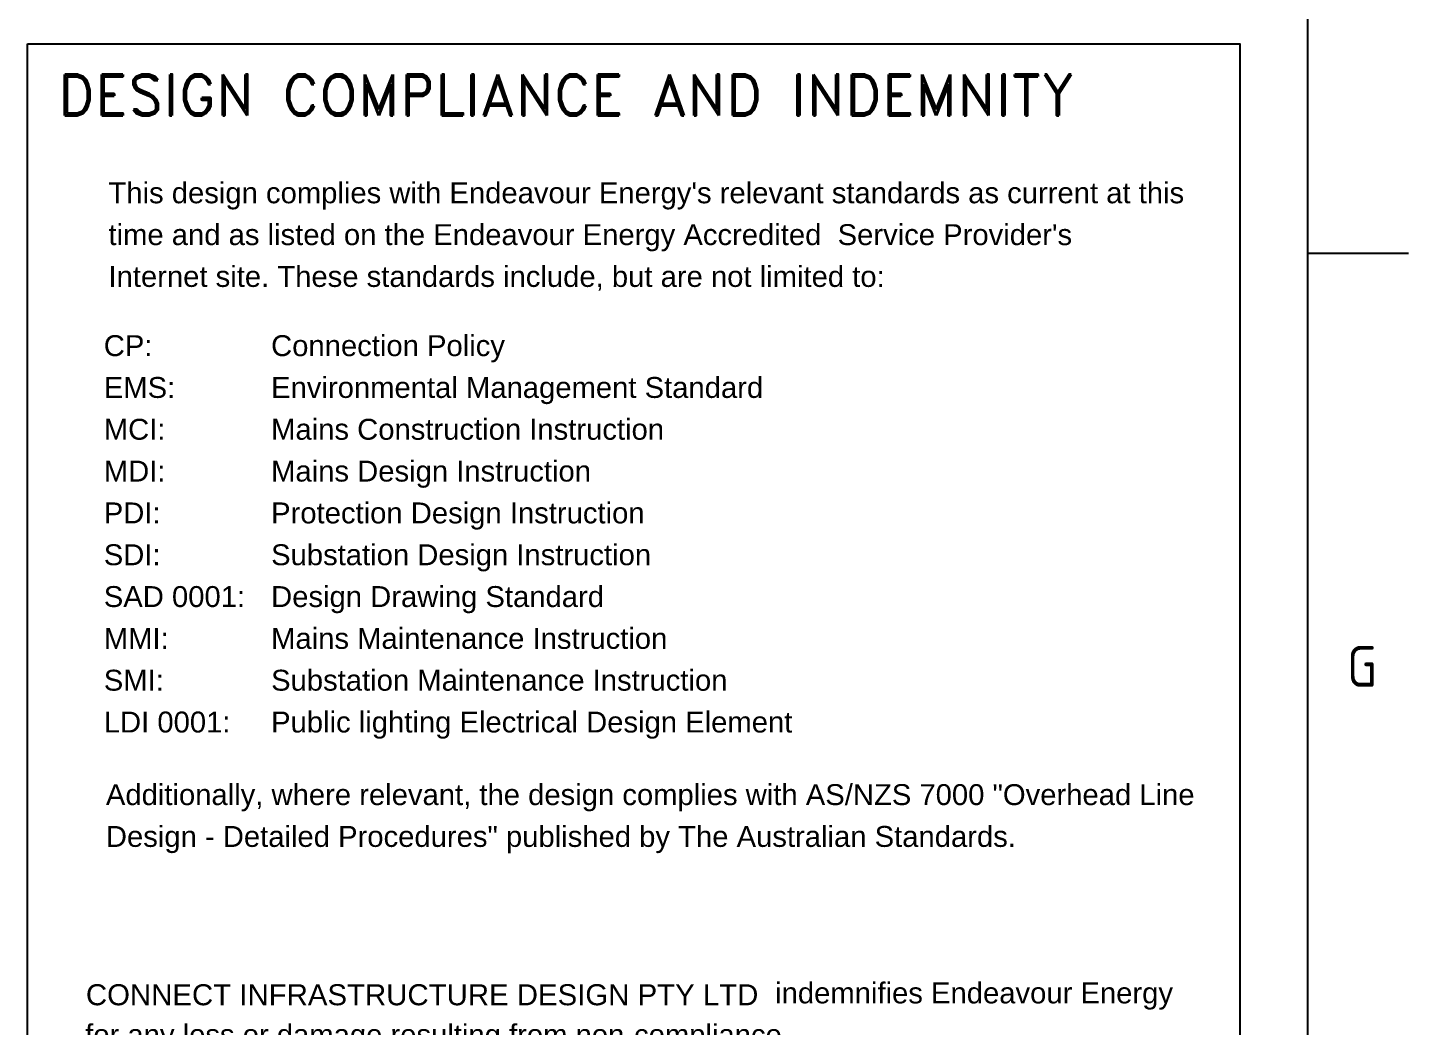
# Paper-space layout 'Sheet(4)' of a CAD drawing. Header units: metres, sheet in millimetres. Extents: x -29 to 809, y -3 to 584.
# Drawn here: x 690.8 to 808.9, y 82.9 to 168.4 of the extents above; entities that cross this region are included whole.
import ezdxf
from ezdxf.enums import TextEntityAlignment as Align

# ---------------------------------------------------------------- set-up
doc = ezdxf.new("R2010")
doc.units = ezdxf.units.M
doc.layers.get('0').update_dxf_attribs({"color": 6})
doc.layers.add('Notes', color=7, linetype='Continuous')
doc.layers.add('SupportsUG_SP_EXT', color=7, linetype='Continuous')
doc.styles.add('Elec', font='romand__.ttf')
doc.styles.add('iecISOCP', font='isocp.shx')
doc.styles.get("Standard").update_dxf_attribs({"font": 'arial.ttf'})

# ---------------------------------------------------------------- blocks, each defined once
blk = doc.blocks.new('A1_FRAME_TITLE')
at = {"layer": 'Notes', "linetype": 'Continuous'}
for p, q in [((844.88, 5.97), (844.88, 574.39)), ((844.87, 148.68), (853.87, 148.68))]:
    blk.add_line(p, q, dxfattribs=at)
blk.add_attdef('DRAFT_NUM', (9.35, 23.29), '', height=2.5, rotation=90)
at = {"layer": 'Notes', "style": 'iecISOCP'}
blk.add_text('G', height=3.5, dxfattribs=at).set_placement((848.39, 111.56))
at = {"layer": 'Notes', "style": 'iecISOCP', "flags": 8}
blk.add_attdef('VERSION_NO', text='', height=2.5, rotation=90, dxfattribs=at).set_placement((302.04, 43.81), align=Align.MIDDLE_CENTER)
at = {"layer": 'Notes', "style": 'iecISOCP'}
for tag, p in [('CAP_NO', (513.19, 43.46)), ('IE_NUM', (513.05, 37.81)), ('REF_No_1', (335.24, 32.31)), ('REF_1', (362.52, 32.31)), ('GEN_WO', (441.71, 31.76)), ('HV_SWITCH', (513.46, 32.16)), ('REF_No_2', (335.24, 26.31)), ('REF_2', (362.52, 26.31)), ('OH_WO', (441.71, 25.81)), ('UBD_REF', (513.05, 25.83)), ('REF_No_3', (335.24, 20.31)), ('REF_3', (362.52, 20.31)), ('UG_WO', (441.71, 20.05)), ('GIS_MAP_No', (513.05, 20.04)), ('REF_No_4', (335.24, 14.31)), ('REF_4', (362.52, 14.31)), ('HV_OP_DIAG', (513.33, 14.2)), ('SUB_WO', (441.71, 13.81)), ('LGA', (512.95, 7.78)), ('ExportID', (-11.47, 2.39))]:
    blk.add_attdef(tag, p, '', height=2.5, dxfattribs=at)
for tag, height, p in [('T1', 3.5, (684.37, 39.47)), ('T2', 3.5, (684.37, 34.35)), ('scale', 2.5, (567.76, 33.27)), ('T3', 3.5, (684.37, 28.92)), ('DRAWN', 2.5, (567.76, 24.93)), ('T4', 3.5, (684.37, 23.66)), ('T5', 3.5, (684.37, 18.23)), ('REV', 5, (840.57, 17.1)), ('DATE', 2.5, (567.76, 16.88)), ('T6', 3.5, (684.37, 12.97)), ('CHD', 2.5, (567.76, 8.37)), ('DESIGN', 2.5, (605.62, 9.15))]:
    blk.add_attdef(tag, text='', height=height, dxfattribs=at).set_placement(p, align=Align.CENTER)
blk.add_attdef('NUM', text='', height=7, dxfattribs=at).set_placement((812.88, 20.12), align=Align.MIDDLE_CENTER)
for tag, p in [('NS', (811.23, 8.12)), ('SHTS', (825.93, 8.12))]:
    blk.add_attdef(tag, text='', height=2.5, dxfattribs=at).set_placement(p, align=Align.MIDDLE)
at = {"layer": 'Notes', "style": 'iecISOCP', "flags": 1}
for tag, p in [('ProjectType', (-6.37, -26.8)), ('ProjectNumber', (3.01, -26.82)), ('DrawingNumber', (14.96, -26.8)), ('ProjectDescription', (27.02, -26.83)), ('ExportDate', (39.74, -26.79)), ('ExportUserName', (48.61, -26.8)), ('DesignerCompanyName', (60.94, -26.79)), ('ExportAreaOfInterest', (76.55, -26.81)), ('GIS_SUCCESS', (91.45, -26.78)), ('CAD_SUCCESS', (101.24, -26.78)), ('DEPOTCODE', (111.56, -26.88)), ('ExportCategories', (119.53, -26.8)), ('Comments', (133.84, -26.88))]:
    blk.add_attdef(tag, p, '', height=1, dxfattribs=at)
blk = doc.blocks.new('NOTE_DESIGN-COMPLIANCE')
blk.add_line((18.31, 17.11), (100.65, 17.11))
blk.add_lwpolyline([(2.32, 114.4), (106.06, 114.4), (106.06, 1.1), (2.32, 1.1)], close=True)
at = {"color": 7, "lineweight": -3, "style": 'Elec'}
blk.add_text('DESIGN COMPLIANCE AND INDEMNITY', height=3.5, dxfattribs=at).set_placement((4.92, 107.22), align=Align.BOTTOM_LEFT)
at = {"color": 7, "lineweight": -3}
for s, p in [('Signed:', (8.85, 18.85)), ('Name:', (9.02, 12.41)), ('Service Provider Number:', (9.08, 6.2)), ('Date: ', (63.61, 6.48))]:
    blk.add_text(s, height=1.79, dxfattribs=at).set_placement(p, align=Align.TOP_LEFT)
at = {"color": 7, "lineweight": -3, "char_height": 1.79, "line_spacing_factor": 1.2}
for s, insert, attachment_point in [("This design complies with Endeavour Energy's relevant standards as current at this \\Ptime and as listed on the Endeavour Energy Accredited  Service Provider's\\PInternet site. These standards include, but are not limited to:", (9.24, 93.25), 7), ('CP:^I^IConnection Policy\\PEMS:^I^IEnvironmental Management Standard\\PMCI:^I^IMains Construction Instruction\\PMDI:^I^IMains Design Instruction\\PPDI:^I^IProtection Design Instruction\\PSDI:^I^ISubstation Design Instruction\\PSAD 0001:^IDesign Drawing Standard\\PMMI:^I^IMains Maintenance Instruction\\PSMI:^I^ISubstation Maintenance Instruction\\PLDI 0001:^IPublic lighting Electrical Design Element ', (8.84, 89.45), 1), ('\\PAdditionally, where relevant, the design complies with AS/NZS 7000 "Overhead Line\\PDesign - Detailed Procedures" published by The Australian Standards.', (9.02, 54.59), 1), ('                                                                                     indemnifies Endeavour Energy \\Pfor any loss or damage resulting from non-compliance \\Pof the design  with the above standards.', (7.25, 34.03), 1)]:
    blk.add_mtext(s, dxfattribs=dict(at, insert=insert, attachment_point=attachment_point))
at = {"char_height": 1.8, "width": 60.1654, "attachment_point": 1}
for s, insert in [('CONNECT INFRASTRUCTURE DESIGN PTY LTD', (7.31, 33.88)), ('SACHIN JOSHI', (18.07, 12.38)), ('1104', (39.05, 6)), ('18/09/2017', (71.59, 6))]:
    blk.add_mtext(s, dxfattribs=dict(at, insert=insert))

psp = doc.layouts.new('Sheet(4)')

# ---------------------------------------------------------------- block references
at = {"layer": 'Notes', "color": 0, "lineweight": -3}
psp.add_blockref('NOTE_DESIGN-COMPLIANCE', (688.43, 52.61), dxfattribs=at)
at = {"layer": 'SupportsUG_SP_EXT', "xscale": 0.958}
psp.add_blockref('A1_FRAME_TITLE', (-9.08, 0.39), dxfattribs=at)

doc.saveas('drawing.dxf')
